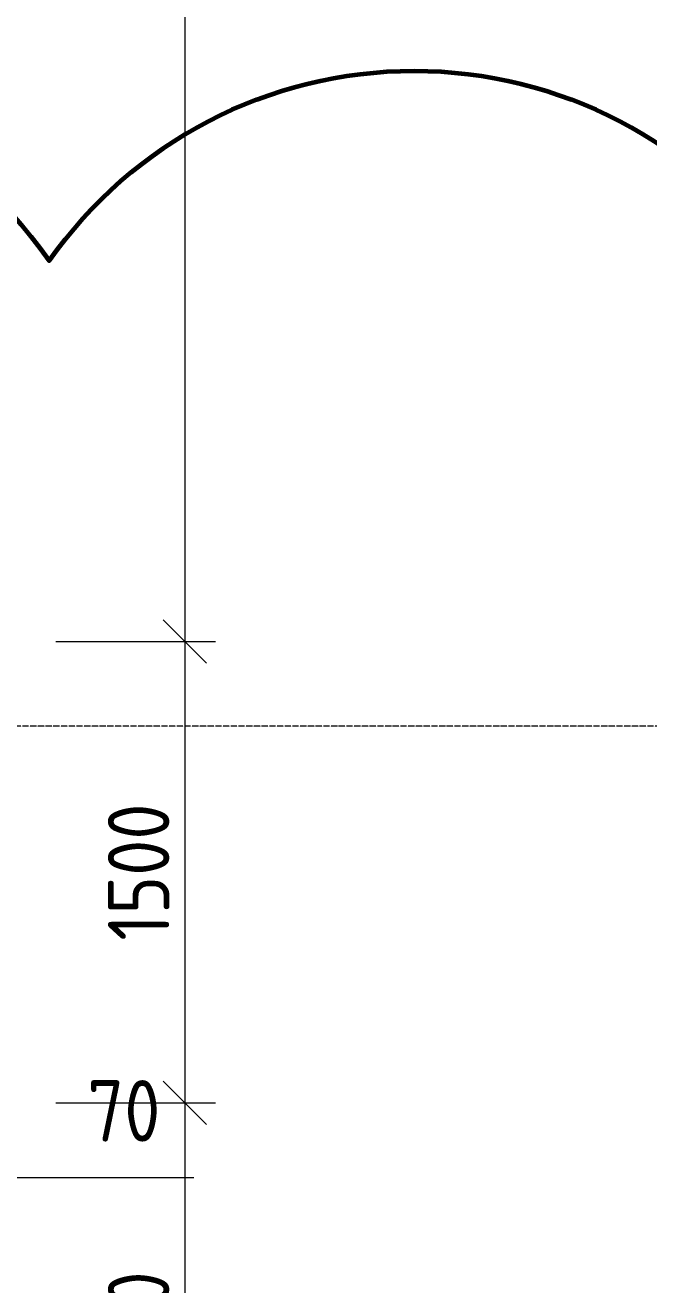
# Model space of a CAD drawing. Header units: millimetres. Extents: x -60946 to 138510, y -262288 to 24501.
# Drawn here: x -12891 to -10862, y -181841 to -177745 of the extents above; entities that cross this region are included whole.
import ezdxf

# ---------------------------------------------------------------- set-up
doc = ezdxf.new("R2010")
doc.units = ezdxf.units.MM
doc.linetypes.add('ADSK_Линия сетки', pattern=[25, 20, -2.5, 0, -2.5])
for name, color, linetype, lineweight in [('2)Тип-3', 7, 'Continuous', 60), ('Оси', 7, 'Continuous', 9), ('Размеры', 7, 'Continuous', 9)]:
    doc.layers.add(name, color=color, linetype=linetype, lineweight=lineweight)
doc.styles.add('GOST Common_3', font='', dxfattribs={"width": 0.9, "height": 200})
doc.styles.get('GOST Common_3').set_extended_font_data('GOST Common')
doc.dimstyles.new('ADSK_Основной_2_0', dxfattribs={"dimscale": 304.8, "dimtxt": 201.142999, "dimasz": 0.463911, "dimexe": 0.328084, "dimexo": 0.328084, "dimgap": 0.164042, "dimtad": 1, "dimdec": 3, "dimrnd": 0.001, "dimdsep": 46, "dimtxsty": 'GOST Common_3', "dimblk1": 'OBLIQUE', "dimblk2": 'OBLIQUE', "dimsah": 1, "dimcen": 0.09, "dimdle": 0.328084, "dimazin": 2, "dimtfac": 1, "dimtdec": 4, "dimtix": 1, "dimtmove": 0, "dimatfit": 3, "dimfxl": 1, "dimtvp": 1, "dimtolj": 1, "dimtzin": 0, "dimlwd": 20, "dimlwe": 20, "dimarcsym": 2})
doc.dimstyles.new('ADSK_Основной_2_0_2', dxfattribs={"dimscale": 304.8, "dimtxt": 201.142999, "dimasz": 0.463911, "dimexe": 0.328084, "dimexo": 0.328084, "dimgap": 0.164042, "dimtad": 1, "dimdec": 3, "dimrnd": 0.001, "dimdsep": 46, "dimtxsty": 'GOST Common_3', "dimblk1": 'OBLIQUE', "dimblk2": 'OBLIQUE', "dimsah": 1, "dimcen": 0.09, "dimdle": 0.328084, "dimazin": 2, "dimtfac": 1, "dimtdec": 4, "dimtix": 1, "dimtmove": 0, "dimatfit": 3, "dimfxl": 1, "dimtvp": 1, "dimtolj": 1, "dimtzin": 0, "dimlwd": 20, "dimlwe": 20, "dimarcsym": 2})

# ---------------------------------------------------------------- blocks, each defined once
blk = doc.blocks.new('_Oblique')
at = {"color": 0, "linetype": 'ByBlock', "lineweight": -2}
blk.add_line((-0.5, -0.5), (0.5, 0.5), dxfattribs=at)
blk = doc.blocks.new('*D6332')
at = {"layer": 'Defpoints', "color": 0, "transparency": 16777216}
for p in [(-12271.5, -174873.5), (-12890.6, -179748.5), (-12371.5, -179748.5)]:
    blk.add_point(p, dxfattribs=at)
at = {"layer": 'Размеры', "color": 0, "lineweight": 20, "transparency": 16777216}
for p, q in [((-12371.5, -174773.5), (-12371.5, -179848.5)), ((-12371.5, -174873.5), (-12471.5, -174873.5)), ((-12790.6, -179748.5), (-12271.5, -179748.5))]:
    blk.add_line(p, q, dxfattribs=at)
at = {"layer": 'Размеры', "color": 0, "lineweight": 20, "transparency": 16777216, "xscale": 141.4, "yscale": 141.4, "zscale": 141.4}
for p, rotation in [((-12371.5, -174873.5), 90), ((-12371.5, -179748.5), 270)]:
    blk.add_blockref('_Oblique', p, dxfattribs=dict(at, rotation=rotation))
at = {"layer": 'Размеры', "color": 0, "lineweight": 9, "transparency": 16777216, "insert": (-12521.5, -177311), "char_height": 200, "width": 625.93, "attachment_point": 5, "rotation": 90, "style": 'GOST Common_3'}
blk.add_mtext('\\A1;4875', dxfattribs=at)
blk = doc.blocks.new('*D6333')
at = {"layer": 'Defpoints', "color": 0, "transparency": 16777216}
for p in [(-12890.6, -179748.5), (-12890.6, -181248.5), (-12371.5, -181248.5)]:
    blk.add_point(p, dxfattribs=at)
at = {"layer": 'Размеры', "color": 0, "lineweight": 20, "transparency": 16777216}
for p, q in [((-12371.5, -179648.5), (-12371.5, -181348.5)), ((-12790.6, -179748.5), (-12271.5, -179748.5)), ((-12790.6, -181248.5), (-12271.5, -181248.5))]:
    blk.add_line(p, q, dxfattribs=at)
at = {"layer": 'Размеры', "color": 0, "lineweight": 20, "transparency": 16777216, "xscale": 141.4, "yscale": 141.4, "zscale": 141.4}
for p, rotation in [((-12371.5, -179748.5), 90), ((-12371.5, -181248.5), 270)]:
    blk.add_blockref('_Oblique', p, dxfattribs=dict(at, rotation=rotation))
at = {"layer": 'Размеры', "color": 0, "lineweight": 9, "transparency": 16777216, "insert": (-12521.5, -180498.5), "char_height": 200, "width": 560.473, "attachment_point": 5, "rotation": 90, "style": 'GOST Common_3'}
blk.add_mtext('\\A1;1500', dxfattribs=at)
blk = doc.blocks.new('*D6334')
at = {"layer": 'Defpoints', "color": 0, "transparency": 16777216}
for p in [(-12890.6, -181248.5), (-12890.6, -182798.5), (-12371.5, -182798.5)]:
    blk.add_point(p, dxfattribs=at)
at = {"layer": 'Размеры', "color": 0, "lineweight": 20, "transparency": 16777216}
for p, q in [((-12371.5, -181148.5), (-12371.5, -182898.5)), ((-12790.6, -181248.5), (-12271.5, -181248.5)), ((-12790.6, -182798.5), (-12271.5, -182798.5))]:
    blk.add_line(p, q, dxfattribs=at)
at = {"layer": 'Размеры', "color": 0, "lineweight": 20, "transparency": 16777216, "xscale": 141.4, "yscale": 141.4, "zscale": 141.4}
for p, rotation in [((-12371.5, -181248.5), 90), ((-12371.5, -182798.5), 270)]:
    blk.add_blockref('_Oblique', p, dxfattribs=dict(at, rotation=rotation))
at = {"layer": 'Размеры', "color": 0, "lineweight": 9, "transparency": 16777216, "insert": (-12521.5, -182023.5), "char_height": 200, "width": 560.473, "attachment_point": 5, "rotation": 90, "style": 'GOST Common_3'}
blk.add_mtext('\\A1;1550', dxfattribs=at)
blk = doc.blocks.new('*D6409')
at = {"layer": 'Defpoints', "color": 0, "transparency": 16777216}
for p in [(-13085.6, -181048.5), (-13015.6, -181491.4), (-13015.6, -181651.4)]:
    blk.add_point(p, dxfattribs=at)
at = {"layer": 'Размеры', "color": 0, "lineweight": 20, "transparency": 16777216}
for p, q in [((-13085.6, -181148.5), (-13085.6, -181591.4)), ((-13015.6, -181551.4), (-13015.6, -181391.4)), ((-13085.6, -181491.4), (-13227, -181491.4)), ((-13085.6, -181491.4), (-13015.6, -181491.4)), ((-13015.6, -181491.4), (-12341.4, -181491.4))]:
    blk.add_line(p, q, dxfattribs=at)
at = {"layer": 'Размеры', "color": 0, "lineweight": 20, "transparency": 16777216, "xscale": 141.4, "yscale": 141.4, "zscale": 141.4}
blk.add_blockref('_Oblique', (-13085.6, -181491.4), dxfattribs=at)
at = {"layer": 'Размеры', "color": 0, "lineweight": 20, "transparency": 16777216, "xscale": 141.4, "yscale": 141.4, "zscale": 141.4, "rotation": 180}
blk.add_blockref('_Oblique', (-13015.6, -181491.4), dxfattribs=at)
at = {"layer": 'Размеры', "color": 0, "lineweight": 9, "transparency": 16777216, "insert": (-12688.5, -181174.8), "char_height": 200, "width": 302.737, "attachment_point": 1, "line_spacing_factor": 1.022761, "style": 'GOST Common_3'}
blk.add_mtext('\\A1;70', dxfattribs=at)

msp = doc.modelspace()

# ---------------------------------------------------------------- linework, layer by layer
at = {"layer": '2)Тип-3', "color": 5}
msp.add_lwpolyline([(-17003.4765, -184522.0521, -0.52056705), (-17003.4765, -181986.966, -0.52056705), (-17003.4765, -180421.8809, -0.52056705), (-17003.4765, -178961.3969, -0.52056705), (-15483.9026, -178511.0533, -0.52056705), (-12812.4792, -178511.0533, -0.52056705), (-10437.8945, -178511.0533, -0.52056705), (-10344.504, -179918.8617, -0.52056705), (-10344.504, -181744.4978, -0.52056705), (-10344.504, -184451.9191, -0.52056705), (-12410.3345, -184522.0521, -0.52056705), (-14916.2912, -184522.0521, -0.52056705)], format="xyb", close=True, dxfattribs=at)
at = {"layer": 'Оси', "linetype": 'ADSK_Линия сетки', "lineweight": 5}
msp.add_line((-2488.0423, -180023.4914), (-25230.7352, -180023.4914), dxfattribs=at)

# ---------------------------------------------------------------- dimensions: what is measured, and where the dimension line sits
at = {"layer": 'Размеры', "lineweight": 9}
for base, p1, p2, override, picture, middle in [((-12371.4865, -179748.4914), (-12271.5016, -174873.4914), (-12890.6385, -179748.4914), {"dimpost": '<>', "dimfxl": 4914.158678}, '*D6332', (-12521.4865, -177310.9914)), ((-12371.4865, -181248.4914), (-12890.6385, -179748.4914), (-12890.6385, -181248.4914), {"dimpost": '<>', "dimfxl": 1500}, '*D6333', (-12521.4865, -180498.4914)), ((-12371.4865, -182798.4914), (-12890.6385, -181248.4914), (-12890.6385, -182798.4914), {"dimpost": '<>', "dimfxl": 1550}, '*D6334', (-12521.4865, -182023.4914))]:
    dim = msp.add_linear_dim(base=base, p1=p1, p2=p2, angle=90, dimstyle='ADSK_Основной_2_0_2', override=override, dxfattribs=at)
    dim.commit()
    dim.dimension.update_dxf_attribs({"geometry": picture, "text_midpoint": middle})
dim = msp.add_linear_dim(base=(-13015.6385, -181491.4207), p1=(-13085.6385, -181048.4914), p2=(-13015.6385, -181651.3974), dimstyle='ADSK_Основной_2_0', override={"dimpost": '<>', "dimfxl": 606.956063}, dxfattribs=at)
dim.commit()
dim.dimension.update_dxf_attribs({"geometry": '*D6409', "text_midpoint": (-12537.1242, -181491.4207), "dimtype": 160})

doc.saveas('drawing.dxf')
